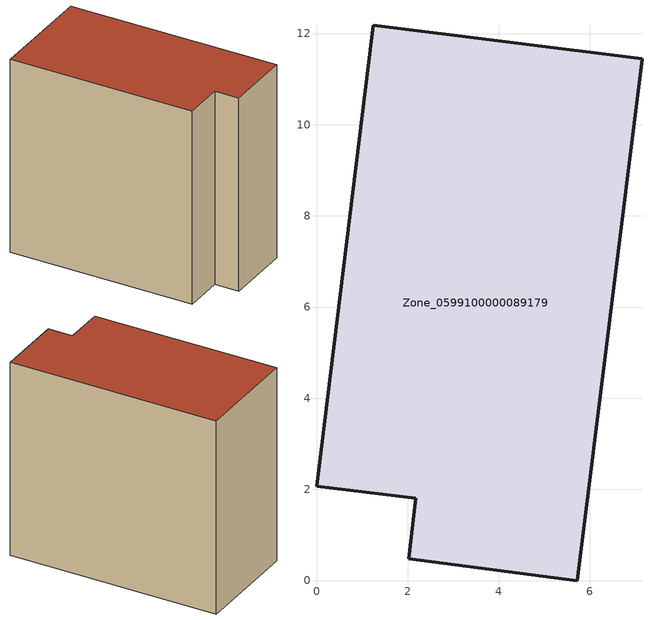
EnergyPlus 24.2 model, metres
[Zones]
Zone_0599100000089179
 floor ground (C_G): 7.14,11.44 5.72,0 2.02,0.47 2.18,1.8 0,2.07 1.24,12.18 z0
 wall outside (C_F): 5.72,0 7.14,11.44 1.24,12.18 0,2.07 2.18,1.8 2.02,0.47 5.72,0 z0:10.82
 roof outside (C_R): 2.02,0.47 5.72,0 7.14,11.44 1.24,12.18 0,2.07 2.18,1.8 z10.82
[BUILDING]
Pand.0599100000089179: North Axis=0; Terrain=City; Loads Convergence Tolerance Value=0.04; Temperature Convergence Tolerance Value=0.4; Solar Distribution=FullExterior; Maximum Number of Warmup Days=25; Minimum Number of Warmup Days=1
[Site:Location]
Rotterdam.The.Hague.AP_ZH_NLD Design_Conditions: Latitude=51.96; Longitude=4.45; Time Zone=1; Elevation=-4.5
[SITE:GROUNDTEMPERATURE:BUILDINGSURFACE]
18, 18, 18, 18, 18, 18, 18, 18, 18, 18, 18, 18
[MATERIAL] Thermal Absorptance=0.9; Solar Absorptance=0.7; Visible Absorptance=0.7
Name | Roughness | Thickness | Conductivity | Density | Specific Heat
G.TI.1946 | MediumSmooth | 0.15 | 1 | 540 | 1210
F.TI.1946 | Rough | 0.3 | 0.857143 | 1920 | 840
R.TI.1946 | MediumRough | 0.2 | 0.1 | 1500 | 1000
[CONSTRUCTION]
C_G: G.TI.1946
C_F: F.TI.1946
C_R: R.TI.1946
[ZONE]
Zone_0599100000089179: Type=1; Multiplier=1; Ceiling Height=Autocalculate; Volume=Autocalculate; Floor Area=autocalculate; Part of Total Floor Area=Yes
[ZONEINFILTRATION:DESIGNFLOWRATE]
Infil_Zone_0599100000089179: Zone or ZoneList or Space or SpaceList=Zone_0599100000089179; Schedule=AlwaysOn; Design Flow Rate Calculation Method=Flow/Area; Flow Rate per Floor Area=0.003; Constant Term Coefficient=1; Temperature Term Coefficient=0; Velocity Term Coefficient=0; Velocity Squared Term Coefficient=0
[HVACTEMPLATE:ZONE:IDEALLOADSAIRSYSTEM]
Zone_0599100000089179: Maximum Heating Supply Air Temperature=50; Minimum Cooling Supply Air Temperature=13; Maximum Heating Supply Air Humidity Ratio=0.0156; Minimum Cooling Supply Air Humidity Ratio=0.0077; Heating Limit=NoLimit; Cooling Limit=NoLimit; Dehumidification Control Type=ConstantSensibleHeatRatio; Cooling Sensible Heat Ratio=0.7; Dehumidification Setpoint=60; Humidification Control Type=None; Humidification Setpoint=30; Outdoor Air Method=None; Outdoor Air Flow Rate per Person=0.00944; Outdoor Air Flow Rate per Zone Floor Area=0; Outdoor Air Flow Rate per Zone=0; Demand Controlled Ventilation Type=None; Outdoor Air Economizer Type=NoEconomizer; Heat Recovery Type=None; Sensible Heat Recovery Effectiveness=0.7; Latent Heat Recovery Effectiveness=0.65
[ZONECONTROL:THERMOSTAT]
ThermostatControl_Zone_0599100000089179: Zone or ZoneList=Zone_0599100000089179; Control Type Schedule=DualSetpointControlType; Control 1=Thermostat_Zone_0599100000089179; Temperature Difference Between Cutout And Setpoint=0
[THERMOSTATSETPOINT:DUALSETPOINT]
Thermostat_Zone_0599100000089179: Heating Setpoint Temperature Schedule=HeatingSetpoint_Zone_0599100000089179; Cooling Setpoint Temperature Schedule=CoolingSetpoint_Zone_0599100000089179
[SCHEDULE:COMPACT]
HeatingSetpoint_Zone_0599100000089179: Through: 12/31, For: AllDays, Until: 24:00, 21
CoolingSetpoint_Zone_0599100000089179: Through: 12/31, For: AllDays, Until: 24:00, 24
DualSetpointControlType: Through: 12/31, For: AllDays, Until: 24:00, 4
AlwaysOn: Through: 12/31, For: AllDays, Until: 24:00, 1
